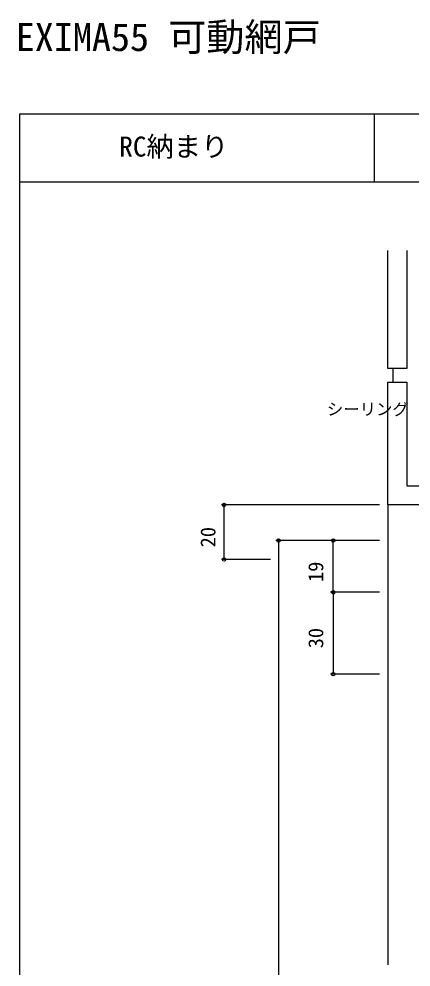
# Model space of a CAD drawing. Units: millimetres, scale not verified. Extents: x -437 to 438, y -344 to 341.
# Drawn here: x -436.9 to -293.3, y -6.4 to 341.1 of the extents above; entities that cross this region are included whole.
import ezdxf
from ezdxf.enums import TextEntityAlignment as Align

# ---------------------------------------------------------------- set-up
doc = ezdxf.new("R2010")
doc.units = ezdxf.units.MM
doc.header["$LTSCALE"] = 2
for name, color, linetype in [('0-1_USER1', 3, 'Continuous'), ('0-6_YKK_D', 6, 'Continuous'), ('0-7_YKK_ZWAK', 7, 'Continuous'), ('0-8_YSS_K', 3, 'Continuous')]:
    doc.layers.add(name, color=color, linetype=linetype)
doc.styles.add('ＭＳ ゴシック', font='')
doc.styles.get('ＭＳ ゴシック').set_extended_font_data('MS Gothic')

msp = doc.modelspace()

# ---------------------------------------------------------------- linework, layer by layer
at = {"layer": '0-6_YKK_D'}
for p, q in [((-304.802, 162.913), (-362.802, 162.913)), ((-361.802, 142.913), (-361.802, 162.913)), ((-304.802, 149.913), (-342.802, 149.913)), ((-341.802, 149.913), (-341.802, -211.584)), ((-304.802, 149.913), (-322.802, 149.913)), ((-321.802, 130.913), (-321.802, 149.913)), ((-344.802, 142.913), (-362.802, 142.913)), ((-304.802, 130.913), (-322.802, 130.913)), ((-304.802, 130.913), (-322.802, 130.913)), ((-321.802, 130.913), (-321.802, 100.913)), ((-304.802, 100.913), (-322.802, 100.913))]:
    msp.add_line(p, q, dxfattribs=at)
for centre in [(-361.802, 162.913), (-341.802, 149.913), (-321.802, 149.913), (-361.802, 142.913), (-321.802, 130.913), (-321.802, 130.913), (-321.802, 100.913)]:
    msp.add_circle(centre, 0.637, dxfattribs=at)
at = {"layer": '0-7_YKK_ZWAK'}
for p, q in [((-436.8, 306.2), (-436.8, -343.8)), ((438.2, 306.2), (-436.8, 306.2)), ((-306.8, 306.2), (-306.8, 281.2)), ((438.2, 281.2), (-436.8, 281.2))]:
    msp.add_line(p, q, dxfattribs=at)
at = {"layer": '0-8_YSS_K'}
for p, q in [((-299.802, 207.913), (-299.802, 212.913)), ((-299.802, 207.913), (-299.802, 212.913)), ((-301.802, 162.913), (-301.802, -5.585))]:
    msp.add_line(p, q, dxfattribs=at)
msp.add_lwpolyline([(-294.802, 256.2), (-294.802, 212.913), (-301.802, 212.913), (-301.802, 256.2)], dxfattribs=at)
msp.add_lwpolyline([(-294.802, 256.2), (-294.802, 212.913), (-301.802, 212.913), (-301.802, 256.2)], dxfattribs=at)
msp.add_lwpolyline([(-294.802, 169.913), (-256.802, 169.913), (-256.802, 162.913), (-301.802, 162.913), (-301.802, 207.913), (-294.802, 207.913)], close=True, dxfattribs=at)
msp.add_lwpolyline([(-294.802, 169.913), (-256.802, 169.913), (-256.802, 162.913), (-301.802, 162.913), (-301.802, 207.913), (-294.802, 207.913)], close=True, dxfattribs=at)

# ---------------------------------------------------------------- texts
at = {"layer": '0-1_USER1', "style": 'ＭＳ ゴシック'}
for s, height, p in [('EXIMA55 可動網戸', 10.26, (-438.149, 326.217)), ('RC納まり', 7.331, (-400.209, 288.416))]:
    msp.add_text(s, height=height, dxfattribs=at).set_placement(p, align=Align.BOTTOM_LEFT)
at = {"layer": '0-6_YKK_D', "style": 'ＭＳ ゴシック'}
msp.add_text('シーリング（別途）', height=4.399, dxfattribs=at).set_placement((-324.136, 194.509), align=Align.BOTTOM_LEFT)
for s, p in [('20', (-363.302, 147.374)), ('19', (-323.802, 134.682)), ('30', (-323.802, 110.374))]:
    msp.add_text(s, height=5.499, rotation=90, dxfattribs=at).set_placement(p, align=Align.BOTTOM_LEFT)

doc.saveas('drawing.dxf')
